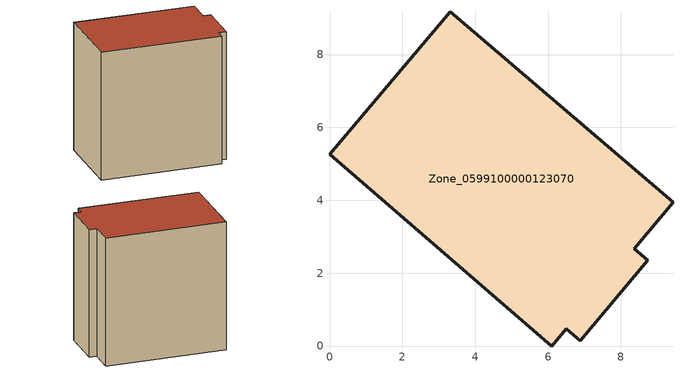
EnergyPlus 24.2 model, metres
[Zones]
Zone_0599100000123070
 floor ground (C_G): 6.1,0 0,5.26 3.31,9.17 9.43,3.94 8.36,2.67 8.74,2.35 6.88,0.15 6.5,0.48 z0
 wall outside (C_F): 0,5.26 6.1,0 6.5,0.48 6.88,0.15 8.74,2.35 8.36,2.67 9.43,3.94 3.31,9.17 0,5.26 z0:8.74
 roof outside (C_R): 8.74,2.35 8.36,2.67 9.43,3.94 3.31,9.17 0,5.26 6.1,0 6.5,0.48 6.88,0.15 z8.74
[BUILDING]
Pand.0599100000123070: North Axis=0; Terrain=City; Loads Convergence Tolerance Value=0.04; Temperature Convergence Tolerance Value=0.4; Solar Distribution=FullExterior; Maximum Number of Warmup Days=25; Minimum Number of Warmup Days=1
[Site:Location]
Rotterdam.The.Hague.AP_ZH_NLD Design_Conditions: Latitude=51.96; Longitude=4.45; Time Zone=1; Elevation=-4.5
[SITE:GROUNDTEMPERATURE:BUILDINGSURFACE]
18, 18, 18, 18, 18, 18, 18, 18, 18, 18, 18, 18
[MATERIAL] Thermal Absorptance=0.9; Solar Absorptance=0.7; Visible Absorptance=0.7
Name | Roughness | Thickness | Conductivity | Density | Specific Heat
G.TI.1946 | MediumSmooth | 0.15 | 1 | 540 | 1210
F.TI.1946 | Rough | 0.3 | 0.857143 | 1920 | 840
R.TI.1946 | MediumRough | 0.2 | 0.1 | 1500 | 1000
[CONSTRUCTION]
C_G: G.TI.1946
C_F: F.TI.1946
C_R: R.TI.1946
[ZONE]
Zone_0599100000123070: Type=1; Multiplier=1; Ceiling Height=Autocalculate; Volume=Autocalculate; Floor Area=autocalculate; Part of Total Floor Area=Yes
[ZONEINFILTRATION:DESIGNFLOWRATE]
Infil_Zone_0599100000123070: Zone or ZoneList or Space or SpaceList=Zone_0599100000123070; Schedule=AlwaysOn; Design Flow Rate Calculation Method=Flow/Area; Flow Rate per Floor Area=0.003; Constant Term Coefficient=1; Temperature Term Coefficient=0; Velocity Term Coefficient=0; Velocity Squared Term Coefficient=0
[HVACTEMPLATE:ZONE:IDEALLOADSAIRSYSTEM]
Zone_0599100000123070: Maximum Heating Supply Air Temperature=50; Minimum Cooling Supply Air Temperature=13; Maximum Heating Supply Air Humidity Ratio=0.0156; Minimum Cooling Supply Air Humidity Ratio=0.0077; Heating Limit=NoLimit; Cooling Limit=NoLimit; Dehumidification Control Type=ConstantSensibleHeatRatio; Cooling Sensible Heat Ratio=0.7; Dehumidification Setpoint=60; Humidification Control Type=None; Humidification Setpoint=30; Outdoor Air Method=None; Outdoor Air Flow Rate per Person=0.00944; Outdoor Air Flow Rate per Zone Floor Area=0; Outdoor Air Flow Rate per Zone=0; Demand Controlled Ventilation Type=None; Outdoor Air Economizer Type=NoEconomizer; Heat Recovery Type=None; Sensible Heat Recovery Effectiveness=0.7; Latent Heat Recovery Effectiveness=0.65
[ZONECONTROL:THERMOSTAT]
ThermostatControl_Zone_0599100000123070: Zone or ZoneList=Zone_0599100000123070; Control Type Schedule=DualSetpointControlType; Control 1=Thermostat_Zone_0599100000123070; Temperature Difference Between Cutout And Setpoint=0
[THERMOSTATSETPOINT:DUALSETPOINT]
Thermostat_Zone_0599100000123070: Heating Setpoint Temperature Schedule=HeatingSetpoint_Zone_0599100000123070; Cooling Setpoint Temperature Schedule=CoolingSetpoint_Zone_0599100000123070
[SCHEDULE:COMPACT]
HeatingSetpoint_Zone_0599100000123070: Through: 12/31, For: AllDays, Until: 24:00, 21
CoolingSetpoint_Zone_0599100000123070: Through: 12/31, For: AllDays, Until: 24:00, 24
DualSetpointControlType: Through: 12/31, For: AllDays, Until: 24:00, 4
AlwaysOn: Through: 12/31, For: AllDays, Until: 24:00, 1
